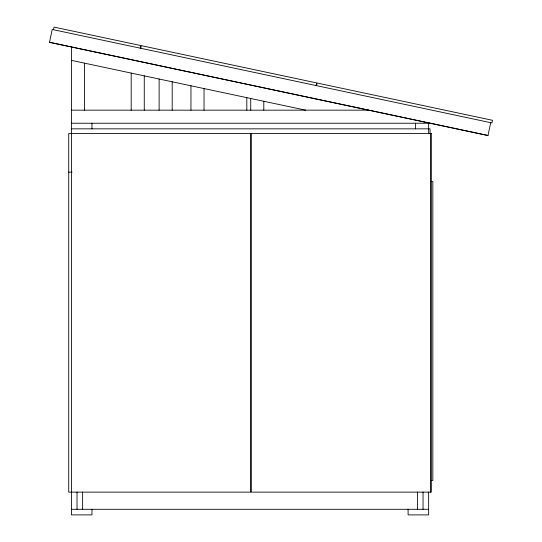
<?xml version="1.0" encoding="UTF-8"?>
<svg xmlns="http://www.w3.org/2000/svg" width="542" height="542" viewBox="0 0 542 542"><rect width="100%" height="100%" fill="white"/><g stroke="black" fill="none" stroke-linecap="round" stroke-linejoin="round"><path stroke-width="0.81" d="M53.462 29.729L54.017 27.1L140.805 45.548L140.243 48.17M140.703 48.272L141.259 45.643L316.657 82.926L316.094 85.555M316.555 85.65L317.111 83.021L492.509 120.304L491.946 122.932L52.222 29.464L49.491 42.351L487.983 135.554L490.706 122.668M71.415 110.161L368.519 110.161M71.415 123.237L430.043 123.237M71.415 128.84L430.043 128.84L430.043 133.644M68.732 172.153L72.12 172.153M431.351 181.604L432.848 181.604L432.848 480.463L431.351 480.463M71.415 509.297L428.647 509.297M49.498 42.249L487.99 135.453M71.415 60.372L305.634 110.161M430.511 133.508L430.511 492.136M428.647 123.237L428.647 133.644M428.647 492.034L428.647 514.9L408.099 514.9L408.099 509.297M423.045 492.034L423.045 509.297M417.435 492.034L417.435 509.297M415.572 123.237L415.572 128.84M263.805 101.266L263.805 110.161M250.729 98.488L250.729 110.161M246.813 97.641L246.813 110.161M204.036 88.563L204.036 110.161M190.96 85.785L190.96 110.161M172.193 81.781L172.193 110.161M159.118 79.085L159.118 110.161M144.267 75.86L144.267 110.161M131.191 73.082L131.191 110.161M91.964 123.237L91.964 128.84M91.964 509.297L91.964 514.9L71.415 514.9L71.415 47.005M84.491 63.157L84.491 110.161M82.628 492.034L82.628 509.297M77.018 492.034L77.018 509.297M250.729 133.508L68.732 133.508L68.732 492.136L250.729 492.136L250.729 133.508M431.33 133.508L251.197 133.508L251.197 492.136L431.33 492.136L431.33 133.508"/></g></svg>
